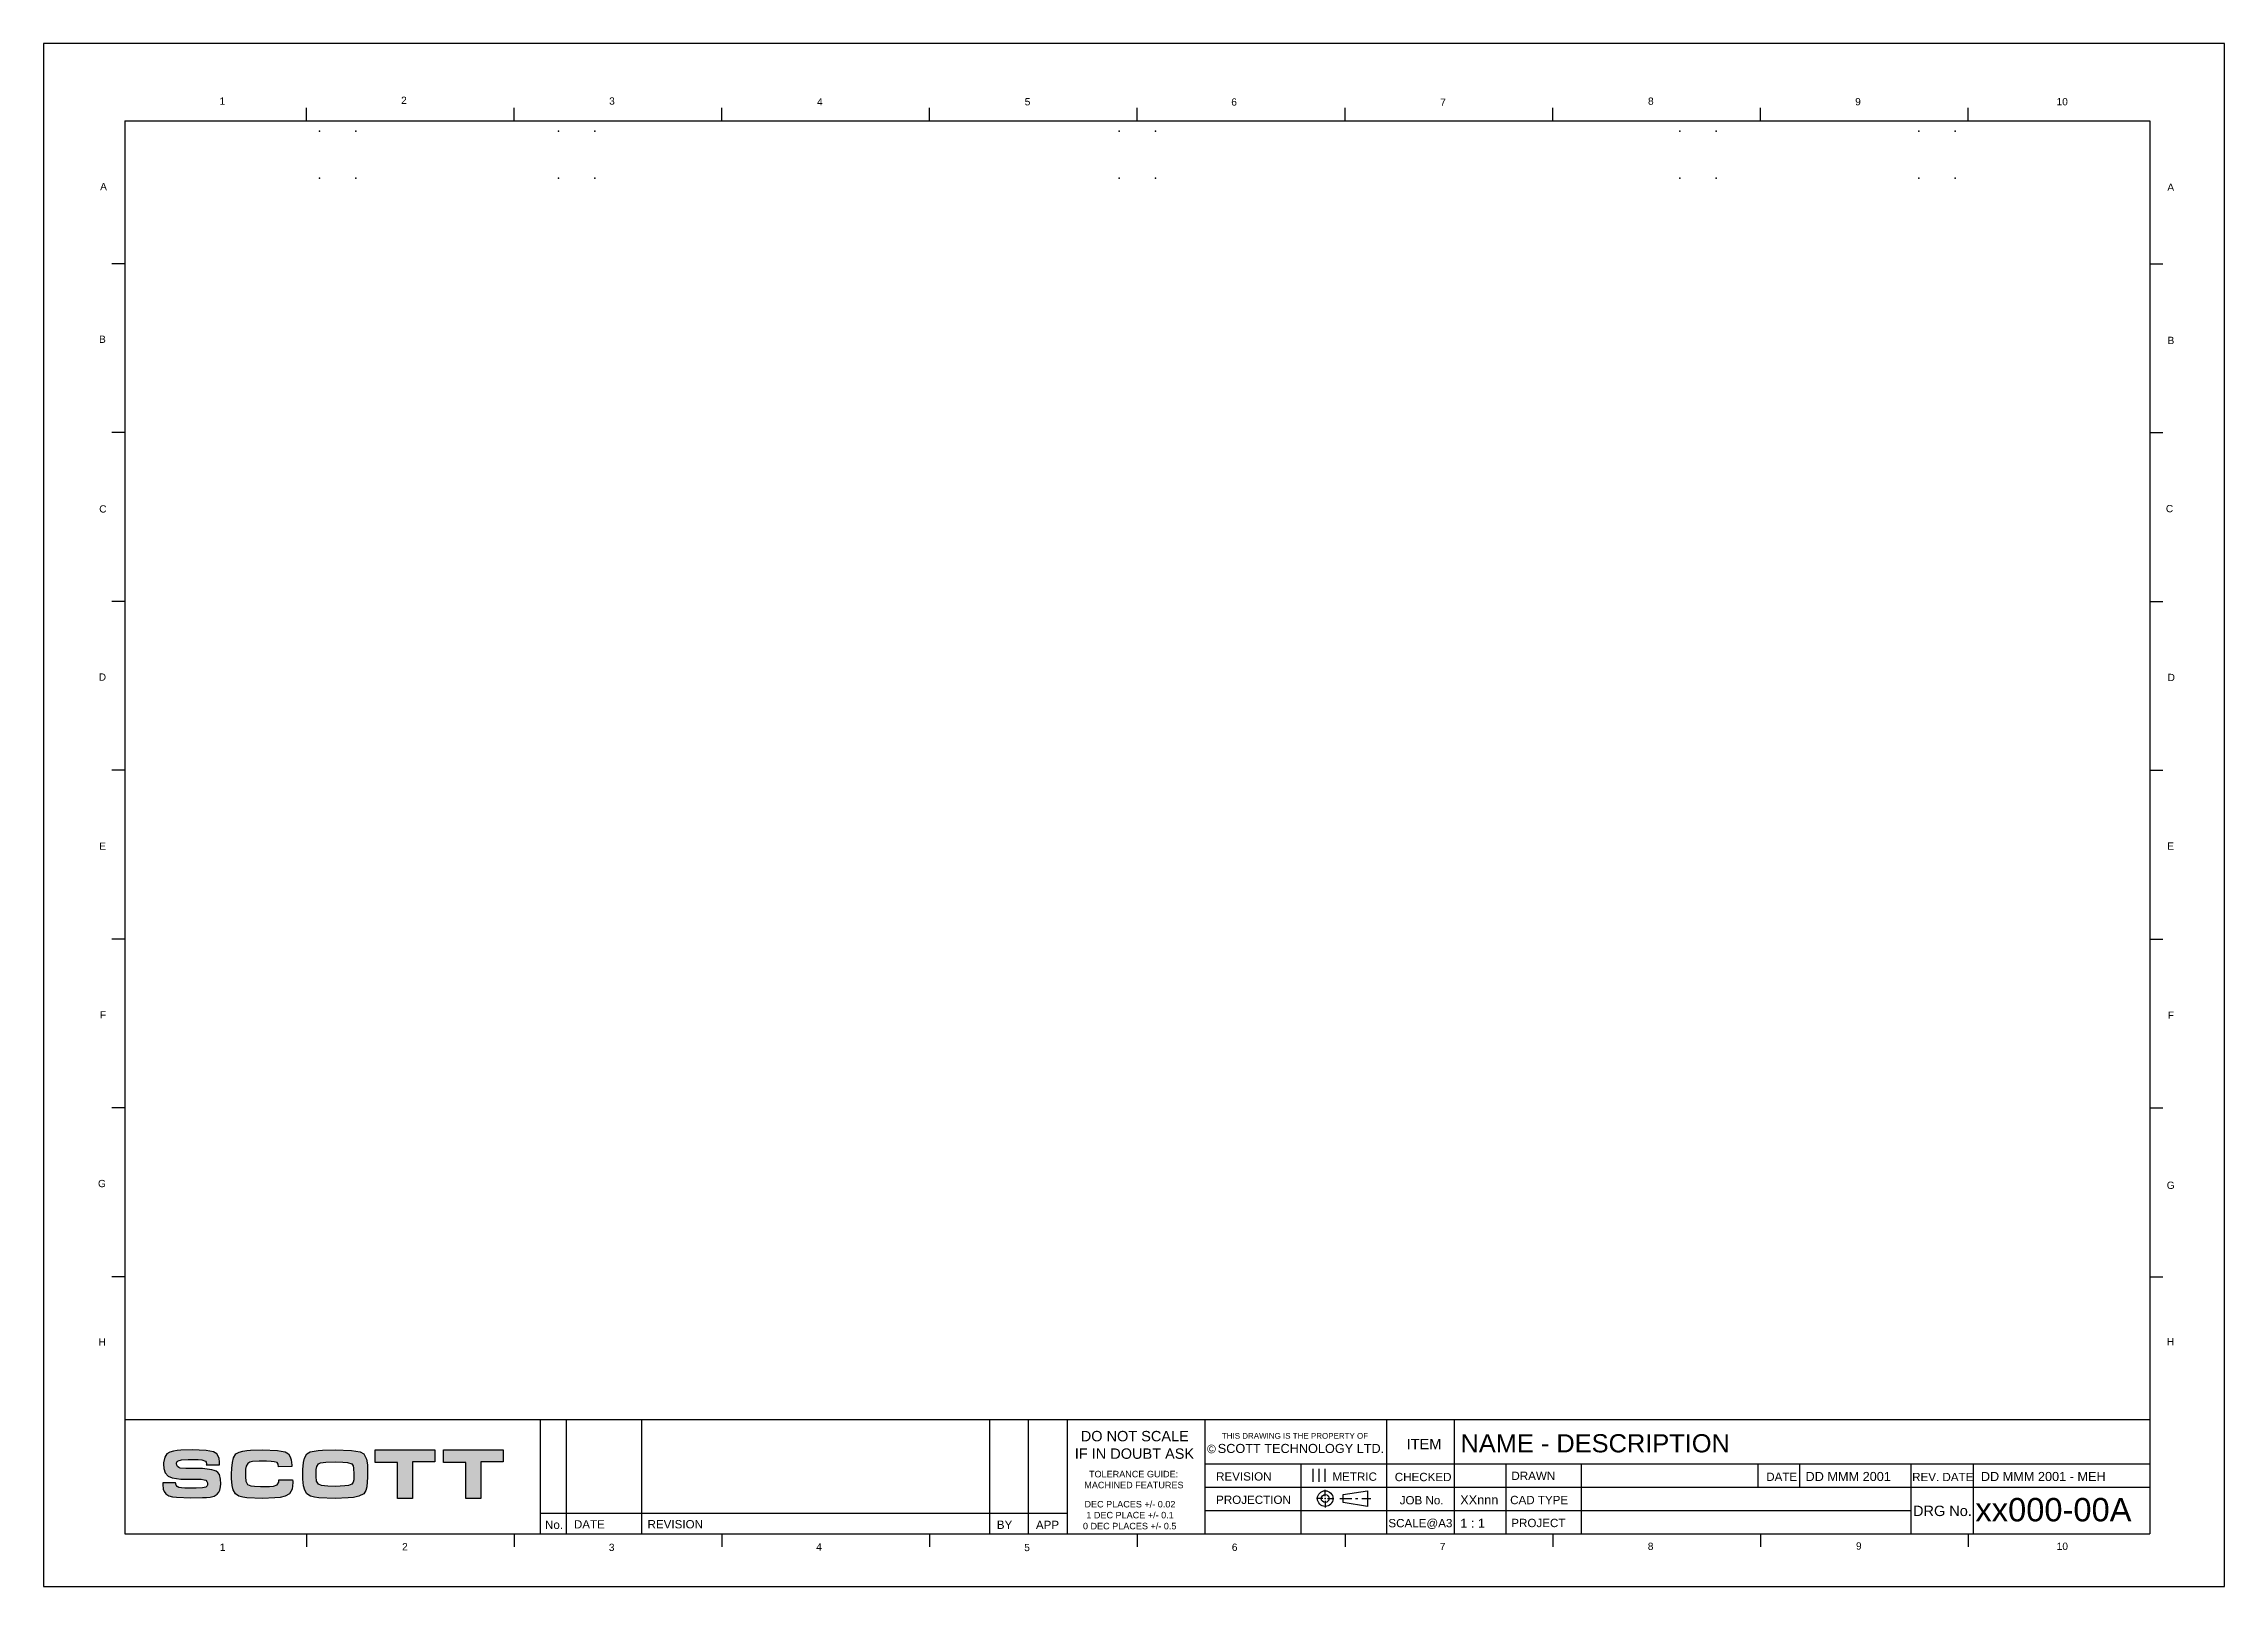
# Paper-space layout 'Layout1' of a CAD drawing. Header units: millimetres. Extents: x -18 to 402, y -18 to 279.
import ezdxf
from ezdxf.enums import TextEntityAlignment as Align

# ---------------------------------------------------------------- set-up
doc = ezdxf.new("R2010")
doc.units = ezdxf.units.MM
doc.layers.get('0').update_dxf_attribs({"linetype": 'CONTINUOUS'})
doc.layers.get('DEFPOINTS').update_dxf_attribs({"linetype": 'CONTINUOUS'})
for name, color, linetype in [('OUTLINE', 7, 'CONTINUOUS'), ('TITLE_BLOCK', 7, 'CONTINUOUS'), ('TITLE_BLOCK_TEXT', 7, 'CONTINUOUS')]:
    doc.layers.add(name, color=color, linetype=linetype)
doc.styles.add('TITLE1', font='ARIAL.TTF')

# ---------------------------------------------------------------- blocks, each defined once
blk = doc.blocks.new('TBLOCK')
h = blk.add_hatch(color=256)
h.paths.add_polyline_path([(-357.86, -93.23), (-358.17, -92.86), (-358.49, -92.6), (-358.87, -92.43), (-359.33, -92.3), (-361.13, -92.09), (-362.5, -92.08), (-363.48, -92.06), (-364.35, -92.05), (-365.39, -91.97), (-365.68, -91.87), (-365.92, -91.69), (-366.07, -91.42), (-366.11, -91.12), (-366.03, -90.81), (-365.93, -90.69), (-365.79, -90.59), (-365.18, -90.41), (-363.88, -90.32), (-363.12, -90.32), (-361.97, -90.34), (-361.25, -90.39), (-360.57, -90.63), (-360.42, -90.83), (-360.34, -91.14), (-360.35, -91.22), (-360.38, -91.33), (-357.86, -91.35), (-357.83, -91.14), (-357.82, -90.86), (-357.92, -90.1), (-358.37, -89.23), (-358.98, -88.87), (-359.68, -88.7), (-360.38, -88.6), (-363.11, -88.48), (-365.32, -88.55), (-366.02, -88.61), (-366.72, -88.72), (-367.4, -88.89), (-367.99, -89.25), (-368.39, -89.89), (-368.61, -91), (-368.6, -91.22), (-368.54, -92.07), (-368.31, -92.89), (-367.76, -93.53), (-366.99, -93.88), (-365.3, -94.1), (-363.59, -94.13), (-362.88, -94.13), (-361.97, -94.13), (-361.37, -94.13), (-360.78, -94.22), (-360.5, -94.33), (-360.29, -94.54), (-360.18, -94.82), (-360.15, -95.12), (-360.18, -95.28), (-360.24, -95.42), (-360.48, -95.63), (-361.09, -95.79), (-362.36, -95.87), (-363.43, -95.88), (-364.53, -95.86), (-365.18, -95.81), (-365.68, -95.69), (-365.98, -95.53), (-366.19, -95.27), (-366.33, -94.83), (-368.75, -94.85), (-368.76, -95.17), (-368.66, -96.01), (-368.49, -96.51), (-368.18, -96.95), (-367.57, -97.32), (-366.87, -97.49), (-366.15, -97.58), (-363.39, -97.71), (-361.09, -97.66), (-360.35, -97.62), (-359.62, -97.55), (-358.89, -97.38), (-358.28, -97.03), (-357.99, -96.65), (-357.77, -96.21), (-357.62, -95.61), (-357.57, -95), (-357.62, -94.1)])
h.paths.add_polyline_path([(-352.84, -93.66), (-352.84, -93.11), (-352.81, -92.18), (-352.69, -91.6), (-352.41, -91.07), (-351.98, -90.82), (-351.49, -90.73), (-350.2, -90.67), (-348.81, -90.67), (-347.89, -90.69), (-347.31, -90.75), (-346.76, -90.93), (-346.57, -91.26), (-346.5, -91.74), (-343.92, -91.71), (-343.91, -91.59), (-343.9, -91.44), (-344.01, -90.41), (-344.21, -89.79), (-344.56, -89.24), (-345.21, -88.88), (-345.94, -88.71), (-346.68, -88.6), (-349.55, -88.48), (-351.87, -88.55), (-352.61, -88.61), (-353.34, -88.72), (-354.06, -88.9), (-354.69, -89.26), (-355.14, -90.03), (-355.37, -90.89), (-355.48, -92.02), (-355.5, -93.15), (-355.5, -94), (-355.41, -95.35), (-355.19, -96.18), (-354.77, -96.93), (-354.12, -97.36), (-353.35, -97.57), (-352.57, -97.69), (-349.55, -97.82), (-347.18, -97.74), (-346.19, -97.62), (-345.21, -97.41), (-344.33, -96.94), (-343.87, -96.06), (-343.73, -94.79), (-343.74, -94.56), (-343.76, -94.26), (-346.39, -94.26), (-346.44, -94.72), (-346.73, -95.23), (-347.45, -95.47), (-348.2, -95.5), (-348.92, -95.52), (-349.93, -95.51), (-351.07, -95.49), (-351.79, -95.42), (-352.43, -95.12), (-352.75, -94.52)])
h.paths.add_polyline_path([(-320.67, -90.8), (-316.35, -90.8), (-316.35, -88.48), (-327.87, -88.48), (-327.87, -90.9), (-323.55, -90.9), (-323.55, -97.82), (-320.67, -97.82)])
h.paths.add_polyline_path([(-329.32, -93.74), (-329.32, -93.16), (-329.36, -91.37), (-329.54, -90.24), (-330.05, -89.24), (-330.78, -88.87), (-331.58, -88.7), (-332.4, -88.6), (-335.54, -88.48), (-338.02, -88.55), (-338.81, -88.62), (-339.59, -88.71), (-340.36, -88.88), (-341.04, -89.26), (-341.45, -90.05), (-341.65, -90.91), (-341.77, -92.26), (-341.79, -93.28), (-341.77, -94.1), (-341.67, -95.41), (-341.43, -96.21), (-341.01, -96.93), (-340.32, -97.36), (-339.52, -97.56), (-338.7, -97.68), (-335.54, -97.82), (-333.06, -97.74), (-332.02, -97.62), (-330.98, -97.41), (-330.05, -96.94), (-329.64, -96.33), (-329.44, -95.62)])
h.paths.add_polyline_path([(-332.09, -94.67), (-332.33, -95.06), (-332.99, -95.32), (-333.7, -95.43), (-335.53, -95.51), (-336.99, -95.47), (-337.61, -95.42), (-338.23, -95.31), (-338.79, -95.06), (-339.13, -94.47), (-339.24, -93.6), (-339.24, -93.14), (-339.21, -92.24), (-339.09, -91.67), (-338.8, -91.17), (-338.36, -90.98), (-337.87, -90.89), (-337.39, -90.84), (-335.53, -90.79), (-334.1, -90.82), (-333.2, -90.9), (-332.33, -91.16), (-332.1, -91.55), (-332.02, -91.99), (-331.97, -93.14), (-331.97, -93.5), (-332, -94.22)], flags=16)
h.paths.add_polyline_path([(-303.2, -88.48), (-314.73, -88.48), (-314.73, -90.9), (-310.4, -90.9), (-310.4, -97.82), (-307.52, -97.82), (-307.52, -90.8), (-303.2, -90.8)])
for p, q in [((-368.39, -89.89), (-368.61, -91)), ((-368.61, -91), (-368.6, -91.22)), ((-368.6, -91.22), (-368.54, -92.07)), ((-368.54, -92.07), (-368.31, -92.89)), ((-367.99, -89.25), (-368.39, -89.89)), ((-367.4, -88.89), (-367.99, -89.25)), ((-366.72, -88.72), (-367.4, -88.89)), ((-366.02, -88.61), (-366.72, -88.72)), ((-366.11, -91.12), (-366.03, -90.81)), ((-366.07, -91.42), (-366.11, -91.12)), ((-365.92, -91.69), (-366.07, -91.42)), ((-366.03, -90.81), (-365.93, -90.69)), ((-365.32, -88.55), (-366.02, -88.61)), ((-365.93, -90.69), (-365.79, -90.59)), ((-365.68, -91.87), (-365.92, -91.69)), ((-365.79, -90.59), (-365.18, -90.41)), ((-365.39, -91.97), (-365.68, -91.87)), ((-364.35, -92.05), (-365.39, -91.97)), ((-363.11, -88.48), (-365.32, -88.55)), ((-365.18, -90.41), (-363.88, -90.32)), ((-363.48, -92.06), (-364.35, -92.05)), ((-363.88, -90.32), (-363.12, -90.32)), ((-362.5, -92.08), (-363.48, -92.06)), ((-363.12, -90.32), (-361.97, -90.34)), ((-360.38, -88.6), (-363.11, -88.48)), ((-361.13, -92.09), (-362.5, -92.08)), ((-361.97, -90.34), (-361.25, -90.39)), ((-361.25, -90.39), (-360.57, -90.63)), ((-359.33, -92.3), (-361.13, -92.09)), ((-360.57, -90.63), (-360.42, -90.83)), ((-360.42, -90.83), (-360.34, -91.14)), ((-359.68, -88.7), (-360.38, -88.6)), ((-360.35, -91.22), (-360.38, -91.33)), ((-360.38, -91.33), (-357.86, -91.35)), ((-360.34, -91.14), (-360.35, -91.22)), ((-358.98, -88.87), (-359.68, -88.7)), ((-358.87, -92.43), (-359.33, -92.3)), ((-358.37, -89.23), (-358.98, -88.87)), ((-357.92, -90.1), (-358.37, -89.23)), ((-357.82, -90.86), (-357.92, -90.1)), ((-357.86, -91.35), (-357.83, -91.14)), ((-357.83, -91.14), (-357.82, -90.86)), ((-355.5, -93.15), (-355.48, -92.02)), ((-355.48, -92.02), (-355.37, -90.89)), ((-355.37, -90.89), (-355.14, -90.03)), ((-355.14, -90.03), (-354.69, -89.26)), ((-354.69, -89.26), (-354.06, -88.9)), ((-354.06, -88.9), (-353.34, -88.72)), ((-353.34, -88.72), (-352.61, -88.61)), ((-352.81, -92.18), (-352.84, -93.11)), ((-352.69, -91.6), (-352.81, -92.18)), ((-352.41, -91.07), (-352.69, -91.6)), ((-352.61, -88.61), (-351.87, -88.55)), ((-351.98, -90.82), (-352.41, -91.07)), ((-351.49, -90.73), (-351.98, -90.82)), ((-351.87, -88.55), (-349.55, -88.48)), ((-350.2, -90.67), (-351.49, -90.73)), ((-348.81, -90.67), (-350.2, -90.67)), ((-349.55, -88.48), (-346.68, -88.6)), ((-347.89, -90.69), (-348.81, -90.67)), ((-347.31, -90.75), (-347.89, -90.69)), ((-346.76, -90.93), (-347.31, -90.75)), ((-346.57, -91.26), (-346.76, -90.93)), ((-346.68, -88.6), (-345.94, -88.71)), ((-346.5, -91.74), (-346.57, -91.26)), ((-343.92, -91.71), (-346.5, -91.74)), ((-345.94, -88.71), (-345.21, -88.88)), ((-345.21, -88.88), (-344.56, -89.24)), ((-344.56, -89.24), (-344.21, -89.79)), ((-344.21, -89.79), (-344.01, -90.41)), ((-344.01, -90.41), (-343.9, -91.44)), ((-343.91, -91.59), (-343.92, -91.71)), ((-343.9, -91.44), (-343.91, -91.59)), ((-341.79, -93.28), (-341.77, -92.26)), ((-341.77, -92.26), (-341.65, -90.91)), ((-341.65, -90.91), (-341.45, -90.05)), ((-341.45, -90.05), (-341.04, -89.26)), ((-341.04, -89.26), (-340.36, -88.88)), ((-340.36, -88.88), (-339.59, -88.71)), ((-339.59, -88.71), (-338.81, -88.62)), ((-339.24, -93.14), (-339.21, -92.24)), ((-339.21, -92.24), (-339.09, -91.67)), ((-339.09, -91.67), (-338.8, -91.17)), ((-338.81, -88.62), (-338.02, -88.55)), ((-338.8, -91.17), (-338.36, -90.98)), ((-338.36, -90.98), (-337.87, -90.89)), ((-338.02, -88.55), (-335.54, -88.48)), ((-337.87, -90.89), (-337.39, -90.84)), ((-337.39, -90.84), (-335.53, -90.79)), ((-335.54, -88.48), (-332.4, -88.6)), ((-335.53, -90.79), (-334.1, -90.82)), ((-334.1, -90.82), (-333.2, -90.9)), ((-333.2, -90.9), (-332.33, -91.16)), ((-332.4, -88.6), (-331.58, -88.7)), ((-332.33, -91.16), (-332.1, -91.55)), ((-332.1, -91.55), (-332.02, -91.99)), ((-332.02, -91.99), (-331.97, -93.14)), ((-331.58, -88.7), (-330.78, -88.87)), ((-330.78, -88.87), (-330.05, -89.24)), ((-330.05, -89.24), (-329.54, -90.24)), ((-329.54, -90.24), (-329.36, -91.37)), ((-329.36, -91.37), (-329.32, -93.16)), ((-327.87, -88.48), (-316.35, -88.48)), ((-327.87, -90.9), (-327.87, -88.48)), ((-323.55, -90.9), (-327.87, -90.9)), ((-323.55, -97.82), (-323.55, -90.9)), ((-320.67, -90.8), (-320.67, -97.82)), ((-316.35, -90.8), (-320.67, -90.8)), ((-316.35, -88.48), (-316.35, -90.8)), ((-314.73, -88.48), (-303.2, -88.48)), ((-314.73, -90.9), (-314.73, -88.48)), ((-310.4, -90.9), (-314.73, -90.9)), ((-310.4, -97.82), (-310.4, -90.9)), ((-307.52, -90.8), (-307.52, -97.82)), ((-303.2, -90.8), (-307.52, -90.8)), ((-303.2, -88.48), (-303.2, -90.8)), ((-368.75, -94.85), (-368.76, -95.17)), ((-368.76, -95.17), (-368.66, -96.01)), ((-366.33, -94.83), (-368.75, -94.85)), ((-368.66, -96.01), (-368.49, -96.51)), ((-368.49, -96.51), (-368.18, -96.95)), ((-368.31, -92.89), (-367.76, -93.53)), ((-367.76, -93.53), (-366.99, -93.88)), ((-366.99, -93.88), (-365.3, -94.1)), ((-366.19, -95.27), (-366.33, -94.83)), ((-365.98, -95.53), (-366.19, -95.27)), ((-365.68, -95.69), (-365.98, -95.53)), ((-365.18, -95.81), (-365.68, -95.69)), ((-365.3, -94.1), (-363.59, -94.13)), ((-364.53, -95.86), (-365.18, -95.81)), ((-363.43, -95.88), (-364.53, -95.86)), ((-363.59, -94.13), (-362.88, -94.13)), ((-362.36, -95.87), (-363.43, -95.88)), ((-362.88, -94.13), (-361.97, -94.13)), ((-361.09, -95.79), (-362.36, -95.87)), ((-361.97, -94.13), (-361.37, -94.13)), ((-361.37, -94.13), (-360.78, -94.22)), ((-360.48, -95.63), (-361.09, -95.79)), ((-360.78, -94.22), (-360.5, -94.33)), ((-360.5, -94.33), (-360.29, -94.54)), ((-360.24, -95.42), (-360.48, -95.63)), ((-360.29, -94.54), (-360.18, -94.82)), ((-360.18, -95.28), (-360.24, -95.42)), ((-360.18, -94.82), (-360.15, -95.12)), ((-360.15, -95.12), (-360.18, -95.28)), ((-358.49, -92.6), (-358.87, -92.43)), ((-358.17, -92.86), (-358.49, -92.6)), ((-357.86, -93.23), (-358.17, -92.86)), ((-357.99, -96.65), (-357.77, -96.21)), ((-357.62, -94.1), (-357.86, -93.23)), ((-357.77, -96.21), (-357.62, -95.61)), ((-357.57, -95), (-357.62, -94.1)), ((-357.62, -95.61), (-357.57, -95)), ((-355.5, -94), (-355.5, -93.15)), ((-355.41, -95.35), (-355.5, -94)), ((-355.19, -96.18), (-355.41, -95.35)), ((-354.77, -96.93), (-355.19, -96.18)), ((-352.84, -93.11), (-352.84, -93.66)), ((-352.84, -93.66), (-352.75, -94.52)), ((-352.75, -94.52), (-352.43, -95.12)), ((-352.43, -95.12), (-351.79, -95.42)), ((-351.79, -95.42), (-351.07, -95.49)), ((-351.07, -95.49), (-349.93, -95.51)), ((-349.93, -95.51), (-348.92, -95.52)), ((-348.92, -95.52), (-348.2, -95.5)), ((-348.2, -95.5), (-347.45, -95.47)), ((-347.45, -95.47), (-346.73, -95.23)), ((-346.73, -95.23), (-346.44, -94.72)), ((-346.44, -94.72), (-346.39, -94.26)), ((-346.39, -94.26), (-343.76, -94.26)), ((-343.87, -96.06), (-344.33, -96.94)), ((-343.73, -94.79), (-343.87, -96.06)), ((-343.76, -94.26), (-343.74, -94.56)), ((-343.74, -94.56), (-343.73, -94.79)), ((-341.77, -94.1), (-341.79, -93.28)), ((-341.67, -95.41), (-341.77, -94.1)), ((-341.43, -96.21), (-341.67, -95.41)), ((-341.01, -96.93), (-341.43, -96.21)), ((-339.24, -93.6), (-339.24, -93.14)), ((-339.13, -94.47), (-339.24, -93.6)), ((-338.79, -95.06), (-339.13, -94.47)), ((-338.23, -95.31), (-338.79, -95.06)), ((-337.61, -95.42), (-338.23, -95.31)), ((-336.99, -95.47), (-337.61, -95.42)), ((-335.53, -95.51), (-336.99, -95.47)), ((-333.7, -95.43), (-335.53, -95.51)), ((-332.99, -95.32), (-333.7, -95.43)), ((-332.33, -95.06), (-332.99, -95.32)), ((-332.09, -94.67), (-332.33, -95.06)), ((-332, -94.22), (-332.09, -94.67)), ((-331.97, -93.5), (-332, -94.22)), ((-331.97, -93.14), (-331.97, -93.5)), ((-329.64, -96.33), (-330.05, -96.94)), ((-329.44, -95.62), (-329.64, -96.33)), ((-329.32, -93.74), (-329.44, -95.62)), ((-329.32, -93.16), (-329.32, -93.74)), ((-368.18, -96.95), (-367.57, -97.32)), ((-367.57, -97.32), (-366.87, -97.49)), ((-366.87, -97.49), (-366.15, -97.58)), ((-366.15, -97.58), (-363.39, -97.71)), ((-363.39, -97.71), (-361.09, -97.66)), ((-361.09, -97.66), (-360.35, -97.62)), ((-360.35, -97.62), (-359.62, -97.55)), ((-359.62, -97.55), (-358.89, -97.38)), ((-358.89, -97.38), (-358.28, -97.03)), ((-358.28, -97.03), (-357.99, -96.65)), ((-354.12, -97.36), (-354.77, -96.93)), ((-353.35, -97.57), (-354.12, -97.36)), ((-352.57, -97.69), (-353.35, -97.57)), ((-349.55, -97.82), (-352.57, -97.69)), ((-347.18, -97.74), (-349.55, -97.82)), ((-346.19, -97.62), (-347.18, -97.74)), ((-345.21, -97.41), (-346.19, -97.62)), ((-344.33, -96.94), (-345.21, -97.41)), ((-340.32, -97.36), (-341.01, -96.93)), ((-339.52, -97.56), (-340.32, -97.36)), ((-338.7, -97.68), (-339.52, -97.56)), ((-335.54, -97.82), (-338.7, -97.68)), ((-333.06, -97.74), (-335.54, -97.82)), ((-332.02, -97.62), (-333.06, -97.74)), ((-330.98, -97.41), (-332.02, -97.62)), ((-330.05, -96.94), (-330.98, -97.41)), ((-320.67, -97.82), (-323.55, -97.82)), ((-307.52, -97.82), (-310.4, -97.82))]:
    blk.add_line(p, q)
at = {"layer": 'TITLE_BLOCK'}
for p, q in [((-341.08, 167.35), (-341.08, 169.85)), ((-301.08, 167.35), (-301.08, 169.85)), ((-261.08, 167.35), (-261.08, 169.85)), ((-221.08, 167.35), (-221.08, 169.85)), ((-181.08, 167.35), (-181.08, 169.85)), ((-141.08, 167.35), (-141.08, 169.85)), ((-101.08, 167.35), (-101.08, 169.85)), ((-101.08, 167.35), (-101.08, 169.85)), ((-61.08, 167.35), (-61.08, 169.85)), ((-21.08, 167.35), (-21.08, 169.85)), ((-376.08, 167.35), (13.92, 167.35)), ((-376.08, 167.35), (-376.08, -82.65)), ((13.92, 167.35), (13.92, -82.65)), ((-376.08, 139.85), (-378.58, 139.85)), ((13.92, 139.85), (16.42, 139.85)), ((-376.08, 107.35), (-378.58, 107.35)), ((13.92, 107.35), (16.42, 107.35)), ((-376.08, 74.85), (-378.58, 74.85)), ((13.92, 74.85), (16.42, 74.85)), ((-376.08, 42.35), (-378.58, 42.35)), ((13.92, 42.35), (16.42, 42.35)), ((-376.08, 9.85), (-378.58, 9.85)), ((13.92, 9.85), (16.42, 9.85)), ((-376.08, -22.65), (-378.58, -22.65)), ((13.92, -22.65), (16.42, -22.65)), ((-376.08, -55.15), (-378.58, -55.15)), ((13.92, -55.15), (16.42, -55.15)), ((-376.08, -82.65), (13.92, -82.65)), ((-376.08, -82.65), (-376.08, -104.65)), ((-296.08, -82.65), (-296.08, -104.65)), ((-291.08, -82.65), (-291.08, -104.65)), ((-276.58, -82.65), (-276.58, -104.65)), ((-209.58, -82.65), (-209.58, -104.65)), ((-202.08, -82.65), (-202.08, -104.65)), ((-194.58, -82.65), (-194.58, -104.65)), ((-168.08, -82.65), (-168.08, -104.65)), ((-133.08, -82.65), (-133.08, -104.65)), ((-120.08, -82.65), (-120.08, -104.65)), ((13.92, -82.65), (13.92, -104.65)), ((-168.08, -91.15), (13.92, -91.15)), ((-149.58, -91.15), (-149.58, -104.65)), ((-110.08, -91.15), (-110.08, -104.65)), ((-95.58, -91.15), (-95.58, -104.65)), ((-61.58, -91.15), (-61.58, -95.65)), ((-53.58, -91.15), (-53.58, -95.65)), ((-32.08, -91.15), (-32.08, -104.65)), ((-20.08, -91.15), (-20.08, -104.65)), ((-20.08, -91.15), (-20.08, -104.65)), ((-168.08, -95.65), (13.92, -95.65)), ((-296.08, -100.65), (-194.58, -100.65)), ((-168.08, -100.15), (-32.08, -100.15)), ((-376.08, -104.65), (13.92, -104.65)), ((-341.08, -104.65), (-341.08, -107.15)), ((-301.08, -104.65), (-301.08, -107.15)), ((-261.08, -104.65), (-261.08, -107.15)), ((-221.08, -104.65), (-221.08, -107.15)), ((-181.08, -104.65), (-181.08, -107.15)), ((-141.08, -104.65), (-141.08, -107.15)), ((-101.08, -104.65), (-101.08, -107.15)), ((-61.08, -104.65), (-61.08, -107.15)), ((-61.08, -104.65), (-61.08, -107.15)), ((-21.08, -104.65), (-21.08, -107.15)), ((-21.08, -104.65), (-21.08, -107.15))]:
    blk.add_line(p, q, dxfattribs=at)
for p in [(-338.58, 165.35), (-338.58, 165.35), (-331.58, 165.35), (-331.58, 165.35), (-292.58, 165.35), (-292.58, 165.35), (-285.58, 165.35), (-285.58, 165.35), (-184.58, 165.35), (-184.58, 165.35), (-177.58, 165.35), (-177.58, 165.35), (-76.58, 165.35), (-76.58, 165.35), (-69.58, 165.35), (-69.58, 165.35), (-30.58, 165.35), (-30.58, 165.35), (-23.58, 165.35), (-23.58, 165.35), (-338.58, 156.35), (-338.58, 156.35), (-331.58, 156.35), (-331.58, 156.35), (-292.58, 156.35), (-292.58, 156.35), (-285.58, 156.35), (-285.58, 156.35), (-184.58, 156.35), (-184.58, 156.35), (-177.58, 156.35), (-177.58, 156.35), (-76.58, 156.35), (-76.58, 156.35), (-69.58, 156.35), (-69.58, 156.35), (-30.58, 156.35), (-30.58, 156.35), (-23.58, 156.35), (-23.58, 156.35)]:
    blk.add_point(p, dxfattribs=at)
at = {"layer": 'TITLE_BLOCK_TEXT'}
for p, q in [((-147.26, -92.12), (-147.26, -94.62)), ((-147.26, -92.12), (-147.26, -94.62)), ((-146.11, -92.12), (-146.11, -94.62)), ((-146.11, -92.12), (-146.11, -94.62)), ((-144.96, -92.12), (-144.96, -94.62)), ((-144.96, -92.12), (-144.96, -94.62)), ((-110.08, -91.15), (-110.08, -104.65)), ((-61.58, -91.15), (-61.58, -95.65)), ((-53.58, -91.15), (-53.58, -95.65)), ((-144.9, -97.39), (-144.9, -96.16)), ((-141.46, -97.1), (-136.74, -96.35)), ((-136.74, -96.35), (-136.74, -99.35)), ((-145.35, -97.85), (-146.58, -97.85)), ((-144.9, -98.31), (-144.9, -99.55)), ((-144.45, -97.85), (-143.22, -97.85)), ((-142.06, -97.85), (-139.77, -97.85)), ((-141.46, -98.6), (-141.46, -97.1)), ((-136.74, -99.35), (-141.46, -98.6)), ((-139.05, -97.85), (-138.63, -97.85)), ((-137.87, -97.85), (-136.09, -97.85))]:
    blk.add_line(p, q, dxfattribs=at)
for radius in [1.5, 0.75]:
    blk.add_circle((-144.9, -97.85), radius, dxfattribs=at)
blk.add_point((-144.9, -97.85), dxfattribs=at)
blk.add_point((-144.9, -97.85), dxfattribs=at)
at = {"style": 'TITLE1'}
for s, height, p in [('IF IN DOUBT ASK', 2, (-193.12, -90.2)), ('DO NOT SCALE', 2, (-191.97, -86.83)), ('SCOTT TECHNOLOGY LTD.', 1.7501, (-165.59, -89.08)), ('THIS DRAWING IS THE PROPERTY OF', 1.0997, (-164.8, -86.33)), ('ITEM', 2, (-129.2, -88.36)), ('MACHINED FEATURES', 1.25, (-191.29, -95.87)), ('TOLERANCE GUIDE:', 1.25, (-190.39, -93.76)), ('REVISION', 1.6, (-165.91, -94.39)), ('METRIC', 1.6, (-143.5, -94.43)), ('CHECKED', 1.6, (-131.5, -94.5)), ('DRAWN', 1.6, (-109.04, -94.27)), ('DATE', 1.6, (-59.96, -94.46)), ('REV. DATE', 1.6, (-31.86, -94.5)), ('DEC PLACES +/- 0.02', 1.25, (-191.26, -99.56)), ('1 DEC PLACE +/- 0.1', 1.25, (-190.9, -101.66)), ('PROJECTION', 1.6, (-165.91, -98.88)), ('JOB No.', 1.6, (-130.55, -98.97)), ('CAD TYPE', 1.6, (-109.28, -98.93)), ('DRG No.', 2, (-31.69, -101.22)), ('No.', 1.6, (-295.16, -103.69)), ('DATE', 1.6, (-289.59, -103.61)), ('REVISION', 1.6, (-275.41, -103.59)), ('BY', 1.6, (-208.14, -103.69)), ('APP', 1.6, (-200.61, -103.72)), ('0 DEC PLACES +/- 0.5', 1.25, (-191.55, -103.77)), ('SCALE@A3', 1.6, (-132.73, -103.38)), ('PROJECT', 1.6, (-109.06, -103.35))]:
    blk.add_text(s, height=height, dxfattribs=at).set_placement(p)
at = {"insert": (-167.65, -87.48), "char_height": 1.6396, "width": 1.6843, "attachment_point": 1}
blk.add_mtext('{\\fArial|b0|i0|c0|p32;©}', dxfattribs=at)
at = {"layer": 'TITLE_BLOCK', "style": 'TITLE1'}
for s, p in [('1', (-357.84, 170.47)), ('2', (-322.87, 170.61)), ('3', (-282.8, 170.47)), ('4', (-242.76, 170.31)), ('5', (-202.77, 170.33)), ('6', (-162.99, 170.29)), ('7', (-122.74, 170.25)), ('8', (-82.73, 170.44)), ('9', (-42.83, 170.35)), ('10', (-4.05, 170.35)), ('A', (-380.83, 154)), ('A', (17.29, 153.89)), ('B', (-381.04, 124.61)), ('B', (17.33, 124.39)), ('C', (-381.01, 91.95)), ('C', (17, 92.01)), ('D', (-381.1, 59.59)), ('D', (17.34, 59.51)), ('E', (-381.01, 27.03)), ('E', (17.26, 27.05)), ('F', (-380.88, -5.44)), ('F', (17.38, -5.5)), ('G', (-381.25, -37.91)), ('G', (17.17, -38.24)), ('H', (-381.13, -68.41)), ('H', (17.19, -68.33)), ('1', (-357.79, -107.92)), ('2', (-322.67, -107.81)), ('3', (-282.86, -107.94)), ('4', (-242.92, -107.85)), ('5', (-202.86, -107.97)), ('6', (-162.88, -107.92)), ('7', (-122.83, -107.78)), ('8', (-82.77, -107.74)), ('9', (-42.68, -107.68)), ('10', (-4.02, -107.74))]:
    blk.add_text(s, height=1.4, dxfattribs=at).set_placement(p)
at = {"layer": 'TITLE_BLOCK_TEXT', "style": 'TITLE1'}
for tag, height, p in [('NAME-DESCRIPTION', 3.5, (-118.84, -90.01)), ('YOURNAME', 1.75, (-94.32, -94.9)), ('DD_MMM_2001', 1.75, (-52.4, -95)), ('DD_MMM_2001_-_MEH', 1.75, (-18.63, -95)), ('XXNNN', 1.75, (-118.9, -99.5)), ('CADTYPE', 1.75, (-94.4, -99.5)), ('1:X', 1.75, (-118.9, -104)), ('PROJECTCODE', 1.75, (-94.4, -103.83))]:
    blk.add_attdef(tag, text='', height=height, dxfattribs=at).set_placement(p, align=Align.BOTTOM_LEFT)
blk.add_attdef('PPXXX-XXX', (-19.67, -102.24), '', height=4.5, dxfattribs=at)

psp = doc.layouts.get("Layout1")

# ---------------------------------------------------------------- linework, layer by layer
at = {"layer": 'DEFPOINTS', "color": 1}
psp.add_lwpolyline([(-18.25, -17.68), (401.74, -17.68), (401.74, 279.29), (-18.25, 279.29)], close=True, dxfattribs=at)

# ---------------------------------------------------------------- block references
at = {"layer": 'OUTLINE'}
ref = psp.add_blockref('TBLOCK', (373.47, 97.07), dxfattribs=at)
ref.add_attrib('DD_MMM_2001', 'DD MMM 2001', dxfattribs={"height": 1.75, "style": 'TITLE1'}).set_placement((321.08, 2.07), align=Align.BOTTOM_LEFT)
ref.add_attrib('NAME-DESCRIPTION', 'NAME - DESCRIPTION', dxfattribs={"height": 3.5, "style": 'TITLE1'}).set_placement((254.63, 7.06), align=Align.BOTTOM_LEFT)
ref.add_attrib('XXNNN', 'XXnnn', dxfattribs={"height": 1.75, "style": 'TITLE1'}).set_placement((254.58, -2.43), align=Align.BOTTOM_LEFT)
ref.add_attrib('1:X', '1 : 1', dxfattribs={"height": 1.75, "style": 'TITLE1'}).set_placement((254.58, -6.93), align=Align.BOTTOM_LEFT)
ref.add_attrib('DD_MMM_2001_-_MEH', 'DD MMM 2001 - MEH', dxfattribs={"height": 1.75, "style": 'TITLE1'}).set_placement((354.84, 2.07), align=Align.BOTTOM_LEFT)
ref.add_attrib('PPXXX-XXX', 'xx000-00A', (353.8, -5.17), dxfattribs={"height": 4.5, "style": 'TITLE1'})

doc.saveas('drawing.dxf')
